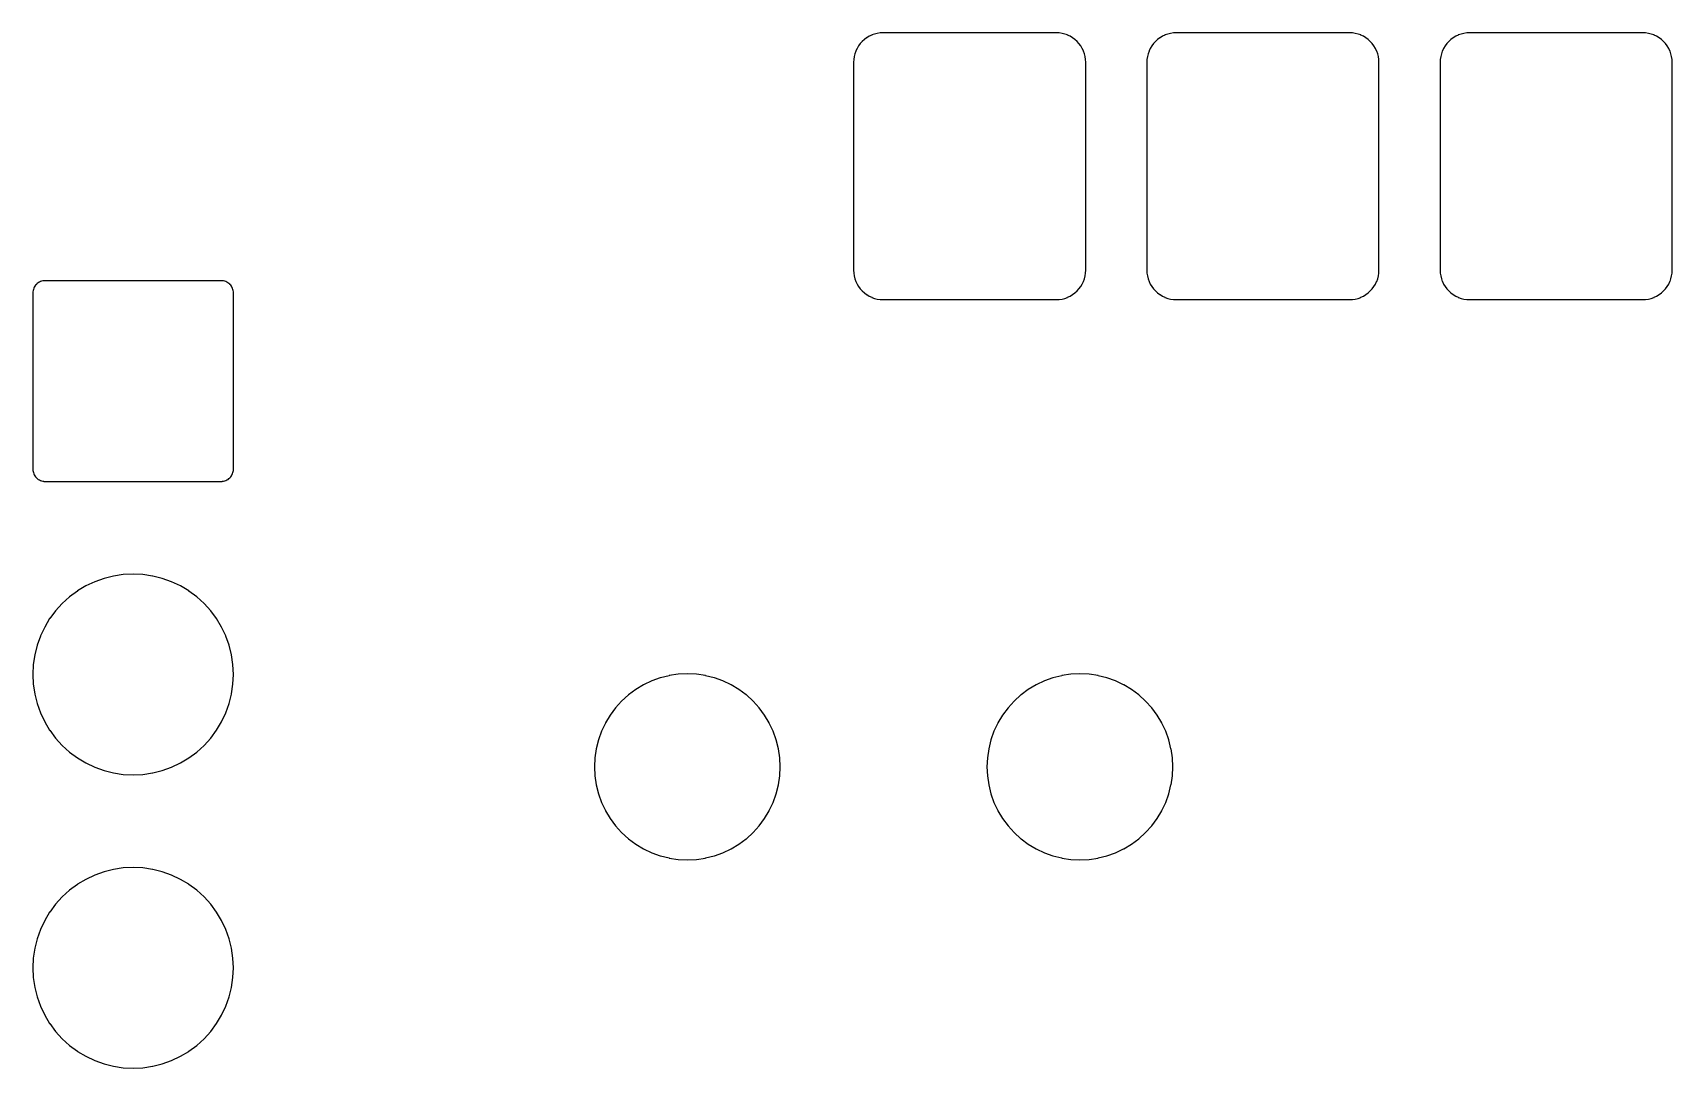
# Model space of a CAD drawing. Header units: metres. Extents: x 102.6 to 173.6, y -131.3 to -53.7.
# Drawn here: x 124.08 to 138.28, y -79.51 to -70.55 of the extents above; entities that cross this region are included whole.
import ezdxf

# ---------------------------------------------------------------- set-up
doc = ezdxf.new("R2010")
doc.units = ezdxf.units.M

msp = doc.modelspace()

# ---------------------------------------------------------------- linework, layer by layer
for points in [[(133.042, -72.836), (133.042, -72.836), (133.043, -72.836), (133.043, -72.836), (133.043, -72.835), (133.065, -72.825), (133.065, -72.825), (133.065, -72.825), (133.065, -72.825), (133.065, -72.825), (133.086, -72.812), (133.087, -72.812), (133.087, -72.812), (133.087, -72.812), (133.087, -72.812), (133.107, -72.797), (133.107, -72.797), (133.107, -72.797), (133.107, -72.797), (133.107, -72.797), (133.125, -72.78), (133.125, -72.78), (133.125, -72.78), (133.125, -72.78), (133.125, -72.78), (133.142, -72.762), (133.142, -72.762), (133.142, -72.762), (133.142, -72.762), (133.142, -72.762), (133.157, -72.742), (133.157, -72.742), (133.157, -72.742), (133.157, -72.742), (133.157, -72.741), (133.17, -72.72), (133.17, -72.72), (133.17, -72.72), (133.17, -72.72), (133.17, -72.72), (133.18, -72.698), (133.181, -72.698), (133.181, -72.698), (133.181, -72.697), (133.181, -72.697), (133.189, -72.674), (133.189, -72.674), (133.189, -72.674), (133.189, -72.674), (133.189, -72.674), (133.195, -72.65), (133.195, -72.65), (133.195, -72.65), (133.195, -72.65), (133.195, -72.65), (133.199, -72.625), (133.199, -72.625), (133.199, -72.625), (133.199, -72.625), (133.199, -72.625), (133.2, -72.6), (133.2, -72.6), (133.2, -72.6), (133.2, -70.8), (133.2, -70.8), (133.2, -70.8), (133.199, -70.775), (133.199, -70.775), (133.199, -70.775), (133.199, -70.775), (133.199, -70.775), (133.195, -70.75), (133.195, -70.75), (133.195, -70.75), (133.195, -70.75), (133.195, -70.75), (133.189, -70.726), (133.189, -70.726), (133.189, -70.726), (133.189, -70.726), (133.189, -70.726), (133.181, -70.703), (133.181, -70.703), (133.181, -70.702), (133.181, -70.702), (133.18, -70.702), (133.17, -70.68), (133.17, -70.68), (133.17, -70.68), (133.17, -70.68), (133.17, -70.68), (133.157, -70.659), (133.157, -70.658), (133.157, -70.658), (133.157, -70.658), (133.157, -70.658), (133.142, -70.638), (133.142, -70.638), (133.142, -70.638), (133.142, -70.638), (133.142, -70.638), (133.125, -70.62), (133.125, -70.62), (133.125, -70.62), (133.125, -70.62), (133.125, -70.62), (133.107, -70.603), (133.107, -70.603), (133.107, -70.603), (133.107, -70.603), (133.107, -70.603), (133.087, -70.588), (133.087, -70.588), (133.087, -70.588), (133.087, -70.588), (133.086, -70.588), (133.065, -70.575), (133.065, -70.575), (133.065, -70.575), (133.065, -70.575), (133.065, -70.575), (133.043, -70.565), (133.043, -70.564), (133.043, -70.564), (133.042, -70.564), (133.042, -70.564), (133.019, -70.556), (133.019, -70.556), (133.019, -70.556), (133.019, -70.556), (133.019, -70.556), (132.995, -70.55), (132.995, -70.55), (132.995, -70.55), (132.995, -70.55), (132.995, -70.55), (132.97, -70.546), (132.97, -70.546), (132.97, -70.546), (132.97, -70.546), (132.97, -70.546), (132.945, -70.545), (132.945, -70.545), (132.945, -70.545), (131.445, -70.545), (131.445, -70.545), (131.445, -70.545), (131.42, -70.546), (131.42, -70.546), (131.42, -70.546), (131.42, -70.546), (131.42, -70.546), (131.395, -70.55), (131.395, -70.55), (131.395, -70.55), (131.395, -70.55), (131.395, -70.55), (131.371, -70.556), (131.371, -70.556), (131.371, -70.556), (131.371, -70.556), (131.371, -70.556), (131.348, -70.564), (131.348, -70.564), (131.347, -70.564), (131.347, -70.564), (131.347, -70.565), (131.325, -70.575), (131.325, -70.575), (131.325, -70.575), (131.325, -70.575), (131.325, -70.575), (131.304, -70.588), (131.303, -70.588), (131.303, -70.588), (131.303, -70.588), (131.303, -70.588), (131.283, -70.603), (131.283, -70.603), (131.283, -70.603), (131.283, -70.603), (131.283, -70.603), (131.265, -70.62), (131.265, -70.62), (131.265, -70.62), (131.265, -70.62), (131.265, -70.62), (131.248, -70.638), (131.248, -70.638), (131.248, -70.638), (131.248, -70.638), (131.248, -70.638), (131.233, -70.658), (131.233, -70.658), (131.233, -70.658), (131.233, -70.658), (131.233, -70.659), (131.22, -70.68), (131.22, -70.68), (131.22, -70.68), (131.22, -70.68), (131.22, -70.68), (131.21, -70.702), (131.209, -70.702), (131.209, -70.702), (131.209, -70.703), (131.209, -70.703), (131.201, -70.726), (131.201, -70.726), (131.201, -70.726), (131.201, -70.726), (131.201, -70.726), (131.195, -70.75), (131.195, -70.75), (131.195, -70.75), (131.195, -70.75), (131.195, -70.75), (131.191, -70.775), (131.191, -70.775), (131.191, -70.775), (131.191, -70.775), (131.191, -70.775), (131.19, -70.8), (131.19, -70.8), (131.19, -70.8), (131.19, -72.6), (131.19, -72.6), (131.19, -72.6), (131.191, -72.625), (131.191, -72.625), (131.191, -72.625), (131.191, -72.625), (131.191, -72.625), (131.195, -72.65), (131.195, -72.65), (131.195, -72.65), (131.195, -72.65), (131.195, -72.65), (131.201, -72.674), (131.201, -72.674), (131.201, -72.674), (131.201, -72.674), (131.201, -72.674), (131.209, -72.697), (131.209, -72.697), (131.209, -72.698), (131.209, -72.698), (131.21, -72.698), (131.22, -72.72), (131.22, -72.72), (131.22, -72.72), (131.22, -72.72), (131.22, -72.72), (131.233, -72.741), (131.233, -72.742), (131.233, -72.742), (131.233, -72.742), (131.233, -72.742), (131.248, -72.762), (131.248, -72.762), (131.248, -72.762), (131.248, -72.762), (131.248, -72.762), (131.265, -72.78), (131.265, -72.78), (131.265, -72.78), (131.265, -72.78), (131.265, -72.78), (131.283, -72.797), (131.283, -72.797), (131.283, -72.797), (131.283, -72.797), (131.283, -72.797), (131.303, -72.812), (131.303, -72.812), (131.303, -72.812), (131.303, -72.812), (131.304, -72.812), (131.325, -72.825), (131.325, -72.825), (131.325, -72.825), (131.325, -72.825), (131.325, -72.825), (131.347, -72.835), (131.347, -72.836), (131.347, -72.836), (131.348, -72.836), (131.348, -72.836), (131.371, -72.844), (131.371, -72.844), (131.371, -72.844), (131.371, -72.844), (131.371, -72.844), (131.395, -72.85), (131.395, -72.85), (131.395, -72.85), (131.395, -72.85), (131.395, -72.85), (131.42, -72.854), (131.42, -72.854), (131.42, -72.854), (131.42, -72.854), (131.42, -72.854), (131.445, -72.855), (131.445, -72.855), (131.445, -72.855), (132.945, -72.855), (132.945, -72.855), (132.945, -72.855), (132.97, -72.854), (132.97, -72.854), (132.97, -72.854), (132.97, -72.854), (132.97, -72.854), (132.995, -72.85), (132.995, -72.85), (132.995, -72.85), (132.995, -72.85), (132.995, -72.85), (133.019, -72.844), (133.019, -72.844), (133.019, -72.844), (133.019, -72.844), (133.019, -72.844), (133.042, -72.836)], [(135.582, -72.836), (135.582, -72.836), (135.583, -72.836), (135.583, -72.836), (135.583, -72.835), (135.605, -72.825), (135.605, -72.825), (135.605, -72.825), (135.605, -72.825), (135.605, -72.825), (135.626, -72.812), (135.627, -72.812), (135.627, -72.812), (135.627, -72.812), (135.627, -72.812), (135.647, -72.797), (135.647, -72.797), (135.647, -72.797), (135.647, -72.797), (135.647, -72.797), (135.665, -72.78), (135.665, -72.78), (135.665, -72.78), (135.665, -72.78), (135.665, -72.78), (135.682, -72.762), (135.682, -72.762), (135.682, -72.762), (135.682, -72.762), (135.682, -72.762), (135.697, -72.742), (135.697, -72.742), (135.697, -72.742), (135.697, -72.742), (135.697, -72.741), (135.71, -72.72), (135.71, -72.72), (135.71, -72.72), (135.71, -72.72), (135.71, -72.72), (135.72, -72.698), (135.721, -72.698), (135.721, -72.698), (135.721, -72.697), (135.721, -72.697), (135.729, -72.674), (135.729, -72.674), (135.729, -72.674), (135.729, -72.674), (135.729, -72.674), (135.735, -72.65), (135.735, -72.65), (135.735, -72.65), (135.735, -72.65), (135.735, -72.65), (135.739, -72.625), (135.739, -72.625), (135.739, -72.625), (135.739, -72.625), (135.739, -72.625), (135.74, -72.6), (135.74, -72.6), (135.74, -72.6), (135.74, -70.8), (135.74, -70.8), (135.74, -70.8), (135.739, -70.775), (135.739, -70.775), (135.739, -70.775), (135.739, -70.775), (135.739, -70.775), (135.735, -70.75), (135.735, -70.75), (135.735, -70.75), (135.735, -70.75), (135.735, -70.75), (135.729, -70.726), (135.729, -70.726), (135.729, -70.726), (135.729, -70.726), (135.729, -70.726), (135.721, -70.703), (135.721, -70.703), (135.721, -70.702), (135.721, -70.702), (135.72, -70.702), (135.71, -70.68), (135.71, -70.68), (135.71, -70.68), (135.71, -70.68), (135.71, -70.68), (135.697, -70.659), (135.697, -70.658), (135.697, -70.658), (135.697, -70.658), (135.697, -70.658), (135.682, -70.638), (135.682, -70.638), (135.682, -70.638), (135.682, -70.638), (135.682, -70.638), (135.665, -70.62), (135.665, -70.62), (135.665, -70.62), (135.665, -70.62), (135.665, -70.62), (135.647, -70.603), (135.647, -70.603), (135.647, -70.603), (135.647, -70.603), (135.647, -70.603), (135.627, -70.588), (135.627, -70.588), (135.627, -70.588), (135.627, -70.588), (135.626, -70.588), (135.605, -70.575), (135.605, -70.575), (135.605, -70.575), (135.605, -70.575), (135.605, -70.575), (135.583, -70.565), (135.583, -70.564), (135.583, -70.564), (135.582, -70.564), (135.582, -70.564), (135.559, -70.556), (135.559, -70.556), (135.559, -70.556), (135.559, -70.556), (135.559, -70.556), (135.535, -70.55), (135.535, -70.55), (135.535, -70.55), (135.535, -70.55), (135.535, -70.55), (135.51, -70.546), (135.51, -70.546), (135.51, -70.546), (135.51, -70.546), (135.51, -70.546), (135.485, -70.545), (135.485, -70.545), (135.485, -70.545), (133.985, -70.545), (133.985, -70.545), (133.985, -70.545), (133.96, -70.546), (133.96, -70.546), (133.96, -70.546), (133.96, -70.546), (133.96, -70.546), (133.935, -70.55), (133.935, -70.55), (133.935, -70.55), (133.935, -70.55), (133.935, -70.55), (133.911, -70.556), (133.911, -70.556), (133.911, -70.556), (133.911, -70.556), (133.911, -70.556), (133.888, -70.564), (133.888, -70.564), (133.887, -70.564), (133.887, -70.564), (133.887, -70.565), (133.865, -70.575), (133.865, -70.575), (133.865, -70.575), (133.865, -70.575), (133.865, -70.575), (133.844, -70.588), (133.843, -70.588), (133.843, -70.588), (133.843, -70.588), (133.843, -70.588), (133.823, -70.603), (133.823, -70.603), (133.823, -70.603), (133.823, -70.603), (133.823, -70.603), (133.805, -70.62), (133.805, -70.62), (133.805, -70.62), (133.805, -70.62), (133.805, -70.62), (133.788, -70.638), (133.788, -70.638), (133.788, -70.638), (133.788, -70.638), (133.788, -70.638), (133.773, -70.658), (133.773, -70.658), (133.773, -70.658), (133.773, -70.658), (133.773, -70.659), (133.76, -70.68), (133.76, -70.68), (133.76, -70.68), (133.76, -70.68), (133.76, -70.68), (133.75, -70.702), (133.749, -70.702), (133.749, -70.702), (133.749, -70.703), (133.749, -70.703), (133.741, -70.726), (133.741, -70.726), (133.741, -70.726), (133.741, -70.726), (133.741, -70.726), (133.735, -70.75), (133.735, -70.75), (133.735, -70.75), (133.735, -70.75), (133.735, -70.75), (133.731, -70.775), (133.731, -70.775), (133.731, -70.775), (133.731, -70.775), (133.731, -70.775), (133.73, -70.8), (133.73, -70.8), (133.73, -70.8), (133.73, -72.6), (133.73, -72.6), (133.73, -72.6), (133.731, -72.625), (133.731, -72.625), (133.731, -72.625), (133.731, -72.625), (133.731, -72.625), (133.735, -72.65), (133.735, -72.65), (133.735, -72.65), (133.735, -72.65), (133.735, -72.65), (133.741, -72.674), (133.741, -72.674), (133.741, -72.674), (133.741, -72.674), (133.741, -72.674), (133.749, -72.697), (133.749, -72.697), (133.749, -72.698), (133.749, -72.698), (133.75, -72.698), (133.76, -72.72), (133.76, -72.72), (133.76, -72.72), (133.76, -72.72), (133.76, -72.72), (133.773, -72.741), (133.773, -72.742), (133.773, -72.742), (133.773, -72.742), (133.773, -72.742), (133.788, -72.762), (133.788, -72.762), (133.788, -72.762), (133.788, -72.762), (133.788, -72.762), (133.805, -72.78), (133.805, -72.78), (133.805, -72.78), (133.805, -72.78), (133.805, -72.78), (133.823, -72.797), (133.823, -72.797), (133.823, -72.797), (133.823, -72.797), (133.823, -72.797), (133.843, -72.812), (133.843, -72.812), (133.843, -72.812), (133.843, -72.812), (133.844, -72.812), (133.865, -72.825), (133.865, -72.825), (133.865, -72.825), (133.865, -72.825), (133.865, -72.825), (133.887, -72.835), (133.887, -72.836), (133.887, -72.836), (133.888, -72.836), (133.888, -72.836), (133.911, -72.844), (133.911, -72.844), (133.911, -72.844), (133.911, -72.844), (133.911, -72.844), (133.935, -72.85), (133.935, -72.85), (133.935, -72.85), (133.935, -72.85), (133.935, -72.85), (133.96, -72.854), (133.96, -72.854), (133.96, -72.854), (133.96, -72.854), (133.96, -72.854), (133.985, -72.855), (133.985, -72.855), (133.985, -72.855), (135.485, -72.855), (135.485, -72.855), (135.485, -72.855), (135.51, -72.854), (135.51, -72.854), (135.51, -72.854), (135.51, -72.854), (135.51, -72.854), (135.535, -72.85), (135.535, -72.85), (135.535, -72.85), (135.535, -72.85), (135.535, -72.85), (135.559, -72.844), (135.559, -72.844), (135.559, -72.844), (135.559, -72.844), (135.559, -72.844), (135.582, -72.836)], [(138.122, -72.836), (138.122, -72.836), (138.123, -72.836), (138.123, -72.836), (138.123, -72.835), (138.145, -72.825), (138.145, -72.825), (138.145, -72.825), (138.145, -72.825), (138.145, -72.825), (138.166, -72.812), (138.167, -72.812), (138.167, -72.812), (138.167, -72.812), (138.167, -72.812), (138.187, -72.797), (138.187, -72.797), (138.187, -72.797), (138.187, -72.797), (138.187, -72.797), (138.205, -72.78), (138.205, -72.78), (138.205, -72.78), (138.205, -72.78), (138.205, -72.78), (138.222, -72.762), (138.222, -72.762), (138.222, -72.762), (138.222, -72.762), (138.222, -72.762), (138.237, -72.742), (138.237, -72.742), (138.237, -72.742), (138.237, -72.742), (138.237, -72.741), (138.25, -72.72), (138.25, -72.72), (138.25, -72.72), (138.25, -72.72), (138.25, -72.72), (138.26, -72.698), (138.261, -72.698), (138.261, -72.698), (138.261, -72.697), (138.261, -72.697), (138.269, -72.674), (138.269, -72.674), (138.269, -72.674), (138.269, -72.674), (138.269, -72.674), (138.275, -72.65), (138.275, -72.65), (138.275, -72.65), (138.275, -72.65), (138.275, -72.65), (138.279, -72.625), (138.279, -72.625), (138.279, -72.625), (138.279, -72.625), (138.279, -72.625), (138.28, -72.6), (138.28, -72.6), (138.28, -72.6), (138.28, -70.8), (138.28, -70.8), (138.28, -70.8), (138.279, -70.775), (138.279, -70.775), (138.279, -70.775), (138.279, -70.775), (138.279, -70.775), (138.275, -70.75), (138.275, -70.75), (138.275, -70.75), (138.275, -70.75), (138.275, -70.75), (138.269, -70.726), (138.269, -70.726), (138.269, -70.726), (138.269, -70.726), (138.269, -70.726), (138.261, -70.703), (138.261, -70.703), (138.261, -70.702), (138.261, -70.702), (138.26, -70.702), (138.25, -70.68), (138.25, -70.68), (138.25, -70.68), (138.25, -70.68), (138.25, -70.68), (138.237, -70.659), (138.237, -70.658), (138.237, -70.658), (138.237, -70.658), (138.237, -70.658), (138.222, -70.638), (138.222, -70.638), (138.222, -70.638), (138.222, -70.638), (138.222, -70.638), (138.205, -70.62), (138.205, -70.62), (138.205, -70.62), (138.205, -70.62), (138.205, -70.62), (138.187, -70.603), (138.187, -70.603), (138.187, -70.603), (138.187, -70.603), (138.187, -70.603), (138.167, -70.588), (138.167, -70.588), (138.167, -70.588), (138.167, -70.588), (138.166, -70.588), (138.145, -70.575), (138.145, -70.575), (138.145, -70.575), (138.145, -70.575), (138.145, -70.575), (138.123, -70.565), (138.123, -70.564), (138.123, -70.564), (138.122, -70.564), (138.122, -70.564), (138.099, -70.556), (138.099, -70.556), (138.099, -70.556), (138.099, -70.556), (138.099, -70.556), (138.075, -70.55), (138.075, -70.55), (138.075, -70.55), (138.075, -70.55), (138.075, -70.55), (138.05, -70.546), (138.05, -70.546), (138.05, -70.546), (138.05, -70.546), (138.05, -70.546), (138.025, -70.545), (138.025, -70.545), (138.025, -70.545), (136.525, -70.545), (136.525, -70.545), (136.525, -70.545), (136.5, -70.546), (136.5, -70.546), (136.5, -70.546), (136.5, -70.546), (136.5, -70.546), (136.475, -70.55), (136.475, -70.55), (136.475, -70.55), (136.475, -70.55), (136.475, -70.55), (136.451, -70.556), (136.451, -70.556), (136.451, -70.556), (136.451, -70.556), (136.451, -70.556), (136.428, -70.564), (136.428, -70.564), (136.427, -70.564), (136.427, -70.564), (136.427, -70.565), (136.405, -70.575), (136.405, -70.575), (136.405, -70.575), (136.405, -70.575), (136.405, -70.575), (136.384, -70.588), (136.383, -70.588), (136.383, -70.588), (136.383, -70.588), (136.383, -70.588), (136.363, -70.603), (136.363, -70.603), (136.363, -70.603), (136.363, -70.603), (136.363, -70.603), (136.345, -70.62), (136.345, -70.62), (136.345, -70.62), (136.345, -70.62), (136.345, -70.62), (136.328, -70.638), (136.328, -70.638), (136.328, -70.638), (136.328, -70.638), (136.328, -70.638), (136.313, -70.658), (136.313, -70.658), (136.313, -70.658), (136.313, -70.658), (136.313, -70.659), (136.3, -70.68), (136.3, -70.68), (136.3, -70.68), (136.3, -70.68), (136.3, -70.68), (136.29, -70.702), (136.289, -70.702), (136.289, -70.702), (136.289, -70.703), (136.289, -70.703), (136.281, -70.726), (136.281, -70.726), (136.281, -70.726), (136.281, -70.726), (136.281, -70.726), (136.275, -70.75), (136.275, -70.75), (136.275, -70.75), (136.275, -70.75), (136.275, -70.75), (136.271, -70.775), (136.271, -70.775), (136.271, -70.775), (136.271, -70.775), (136.271, -70.775), (136.27, -70.8), (136.27, -70.8), (136.27, -70.8), (136.27, -72.6), (136.27, -72.6), (136.27, -72.6), (136.271, -72.625), (136.271, -72.625), (136.271, -72.625), (136.271, -72.625), (136.271, -72.625), (136.275, -72.65), (136.275, -72.65), (136.275, -72.65), (136.275, -72.65), (136.275, -72.65), (136.281, -72.674), (136.281, -72.674), (136.281, -72.674), (136.281, -72.674), (136.281, -72.674), (136.289, -72.697), (136.289, -72.697), (136.289, -72.698), (136.289, -72.698), (136.29, -72.698), (136.3, -72.72), (136.3, -72.72), (136.3, -72.72), (136.3, -72.72), (136.3, -72.72), (136.313, -72.741), (136.313, -72.742), (136.313, -72.742), (136.313, -72.742), (136.313, -72.742), (136.328, -72.762), (136.328, -72.762), (136.328, -72.762), (136.328, -72.762), (136.328, -72.762), (136.345, -72.78), (136.345, -72.78), (136.345, -72.78), (136.345, -72.78), (136.345, -72.78), (136.363, -72.797), (136.363, -72.797), (136.363, -72.797), (136.363, -72.797), (136.363, -72.797), (136.383, -72.812), (136.383, -72.812), (136.383, -72.812), (136.383, -72.812), (136.384, -72.812), (136.405, -72.825), (136.405, -72.825), (136.405, -72.825), (136.405, -72.825), (136.405, -72.825), (136.427, -72.835), (136.427, -72.836), (136.427, -72.836), (136.428, -72.836), (136.428, -72.836), (136.451, -72.844), (136.451, -72.844), (136.451, -72.844), (136.451, -72.844), (136.451, -72.844), (136.475, -72.85), (136.475, -72.85), (136.475, -72.85), (136.475, -72.85), (136.475, -72.85), (136.5, -72.854), (136.5, -72.854), (136.5, -72.854), (136.5, -72.854), (136.5, -72.854), (136.525, -72.855), (136.525, -72.855), (136.525, -72.855), (138.025, -72.855), (138.025, -72.855), (138.025, -72.855), (138.05, -72.854), (138.05, -72.854), (138.05, -72.854), (138.05, -72.854), (138.05, -72.854), (138.075, -72.85), (138.075, -72.85), (138.075, -72.85), (138.075, -72.85), (138.075, -72.85), (138.099, -72.844), (138.099, -72.844), (138.099, -72.844), (138.099, -72.844), (138.099, -72.844), (138.122, -72.836)], [(125.819, -72.798), (125.819, -72.798), (125.819, -72.798), (125.818, -72.788), (125.818, -72.788), (125.818, -72.788), (125.818, -72.787), (125.818, -72.787), (125.817, -72.777), (125.817, -72.777), (125.817, -72.777), (125.817, -72.777), (125.817, -72.777), (125.814, -72.767), (125.814, -72.767), (125.814, -72.767), (125.814, -72.767), (125.814, -72.767), (125.811, -72.757), (125.811, -72.757), (125.811, -72.757), (125.811, -72.757), (125.811, -72.757), (125.806, -72.748), (125.806, -72.748), (125.806, -72.748), (125.806, -72.747), (125.806, -72.747), (125.801, -72.739), (125.801, -72.739), (125.801, -72.739), (125.801, -72.738), (125.801, -72.738), (125.795, -72.73), (125.795, -72.73), (125.795, -72.73), (125.795, -72.73), (125.795, -72.73), (125.788, -72.723), (125.788, -72.722), (125.788, -72.722), (125.788, -72.722), (125.787, -72.722), (125.78, -72.715), (125.78, -72.715), (125.78, -72.715), (125.78, -72.715), (125.78, -72.715), (125.772, -72.709), (125.772, -72.709), (125.771, -72.709), (125.771, -72.709), (125.771, -72.709), (125.763, -72.704), (125.763, -72.704), (125.762, -72.704), (125.762, -72.704), (125.762, -72.704), (125.753, -72.699), (125.753, -72.699), (125.753, -72.699), (125.753, -72.699), (125.753, -72.699), (125.743, -72.696), (125.743, -72.696), (125.743, -72.696), (125.743, -72.696), (125.743, -72.696), (125.733, -72.693), (125.733, -72.693), (125.733, -72.693), (125.733, -72.693), (125.733, -72.693), (125.723, -72.692), (125.723, -72.692), (125.722, -72.692), (125.722, -72.692), (125.722, -72.692), (125.712, -72.691), (125.712, -72.691), (125.712, -72.691), (124.188, -72.691), (124.188, -72.691), (124.188, -72.691), (124.178, -72.692), (124.178, -72.692), (124.178, -72.692), (124.177, -72.692), (124.177, -72.692), (124.167, -72.693), (124.167, -72.693), (124.167, -72.693), (124.167, -72.693), (124.167, -72.693), (124.157, -72.696), (124.157, -72.696), (124.157, -72.696), (124.157, -72.696), (124.157, -72.696), (124.147, -72.699), (124.147, -72.699), (124.147, -72.699), (124.147, -72.699), (124.147, -72.699), (124.138, -72.704), (124.138, -72.704), (124.138, -72.704), (124.137, -72.704), (124.137, -72.704), (124.129, -72.709), (124.129, -72.709), (124.129, -72.709), (124.128, -72.709), (124.128, -72.709), (124.12, -72.715), (124.12, -72.715), (124.12, -72.715), (124.12, -72.715), (124.12, -72.715), (124.113, -72.722), (124.112, -72.722), (124.112, -72.722), (124.112, -72.722), (124.112, -72.723), (124.105, -72.73), (124.105, -72.73), (124.105, -72.73), (124.105, -72.73), (124.105, -72.73), (124.099, -72.738), (124.099, -72.738), (124.099, -72.739), (124.099, -72.739), (124.099, -72.739), (124.094, -72.747), (124.094, -72.747), (124.094, -72.748), (124.094, -72.748), (124.094, -72.748), (124.089, -72.757), (124.089, -72.757), (124.089, -72.757), (124.089, -72.757), (124.089, -72.757), (124.086, -72.767), (124.086, -72.767), (124.086, -72.767), (124.086, -72.767), (124.086, -72.767), (124.083, -72.777), (124.083, -72.777), (124.083, -72.777), (124.083, -72.777), (124.083, -72.777), (124.082, -72.787), (124.082, -72.787), (124.082, -72.788), (124.081, -72.788), (124.081, -72.788), (124.081, -72.798), (124.081, -72.798), (124.081, -72.798), (124.081, -74.322), (124.081, -74.322), (124.081, -74.322), (124.081, -74.332), (124.081, -74.332), (124.082, -74.332), (124.082, -74.333), (124.082, -74.333), (124.083, -74.343), (124.083, -74.343), (124.083, -74.343), (124.083, -74.343), (124.083, -74.343), (124.086, -74.353), (124.086, -74.353), (124.086, -74.353), (124.086, -74.353), (124.086, -74.353), (124.089, -74.363), (124.089, -74.363), (124.089, -74.363), (124.089, -74.363), (124.089, -74.363), (124.094, -74.372), (124.094, -74.372), (124.094, -74.372), (124.094, -74.373), (124.094, -74.373), (124.099, -74.381), (124.099, -74.381), (124.099, -74.381), (124.099, -74.382), (124.099, -74.382), (124.105, -74.39), (124.105, -74.39), (124.105, -74.39), (124.105, -74.39), (124.105, -74.39), (124.112, -74.397), (124.112, -74.398), (124.112, -74.398), (124.112, -74.398), (124.113, -74.398), (124.12, -74.405), (124.12, -74.405), (124.12, -74.405), (124.12, -74.405), (124.12, -74.405), (124.128, -74.411), (124.128, -74.411), (124.129, -74.411), (124.129, -74.411), (124.129, -74.411), (124.137, -74.416), (124.137, -74.416), (124.138, -74.416), (124.138, -74.416), (124.138, -74.416), (124.147, -74.421), (124.147, -74.421), (124.147, -74.421), (124.147, -74.421), (124.147, -74.421), (124.157, -74.424), (124.157, -74.424), (124.157, -74.424), (124.157, -74.424), (124.157, -74.424), (124.167, -74.427), (124.167, -74.427), (124.167, -74.427), (124.167, -74.427), (124.167, -74.427), (124.177, -74.428), (124.177, -74.428), (124.178, -74.428), (124.178, -74.429), (124.178, -74.429), (124.188, -74.429), (124.188, -74.429), (124.188, -74.429), (125.712, -74.429), (125.712, -74.429), (125.712, -74.429), (125.722, -74.429), (125.722, -74.429), (125.722, -74.428), (125.723, -74.428), (125.723, -74.428), (125.733, -74.427), (125.733, -74.427), (125.733, -74.427), (125.733, -74.427), (125.733, -74.427), (125.743, -74.424), (125.743, -74.424), (125.743, -74.424), (125.743, -74.424), (125.743, -74.424), (125.753, -74.421), (125.753, -74.421), (125.753, -74.421), (125.753, -74.421), (125.753, -74.421), (125.762, -74.416), (125.762, -74.416), (125.762, -74.416), (125.763, -74.416), (125.763, -74.416), (125.771, -74.411), (125.771, -74.411), (125.771, -74.411), (125.772, -74.411), (125.772, -74.411), (125.78, -74.405), (125.78, -74.405), (125.78, -74.405), (125.78, -74.405), (125.78, -74.405), (125.787, -74.398), (125.788, -74.398), (125.788, -74.398), (125.788, -74.398), (125.788, -74.397), (125.795, -74.39), (125.795, -74.39), (125.795, -74.39), (125.795, -74.39), (125.795, -74.39), (125.801, -74.382), (125.801, -74.382), (125.801, -74.381), (125.801, -74.381), (125.801, -74.381), (125.806, -74.373), (125.806, -74.373), (125.806, -74.372), (125.806, -74.372), (125.806, -74.372), (125.811, -74.363), (125.811, -74.363), (125.811, -74.363), (125.811, -74.363), (125.811, -74.363), (125.814, -74.353), (125.814, -74.353), (125.814, -74.353), (125.814, -74.353), (125.814, -74.353), (125.817, -74.343), (125.817, -74.343), (125.817, -74.343), (125.817, -74.343), (125.817, -74.343), (125.818, -74.333), (125.818, -74.333), (125.818, -74.332), (125.818, -74.332), (125.818, -74.332), (125.819, -74.322), (125.819, -74.322), (125.819, -74.322), (125.819, -72.798)], [(125.282, -76.903), (125.282, -76.903), (125.283, -76.903), (125.283, -76.903), (125.283, -76.903), (125.359, -76.866), (125.36, -76.866), (125.36, -76.866), (125.36, -76.866), (125.36, -76.866), (125.433, -76.823), (125.433, -76.823), (125.433, -76.823), (125.433, -76.822), (125.433, -76.822), (125.501, -76.772), (125.501, -76.772), (125.501, -76.772), (125.501, -76.772), (125.501, -76.772), (125.564, -76.715), (125.564, -76.715), (125.564, -76.714), (125.565, -76.714), (125.565, -76.714), (125.622, -76.651), (125.622, -76.651), (125.622, -76.651), (125.622, -76.651), (125.622, -76.651), (125.672, -76.583), (125.672, -76.583), (125.673, -76.583), (125.673, -76.583), (125.673, -76.583), (125.716, -76.51), (125.716, -76.51), (125.716, -76.51), (125.716, -76.51), (125.716, -76.509), (125.753, -76.433), (125.753, -76.433), (125.753, -76.433), (125.753, -76.432), (125.753, -76.432), (125.782, -76.352), (125.782, -76.352), (125.782, -76.352), (125.782, -76.352), (125.782, -76.352), (125.802, -76.27), (125.802, -76.27), (125.802, -76.27), (125.802, -76.269), (125.802, -76.269), (125.815, -76.185), (125.815, -76.185), (125.815, -76.185), (125.815, -76.185), (125.815, -76.185), (125.819, -76.1), (125.819, -76.1), (125.819, -76.1), (125.819, -76.1), (125.819, -76.1), (125.815, -76.015), (125.815, -76.015), (125.815, -76.015), (125.815, -76.015), (125.815, -76.015), (125.802, -75.931), (125.802, -75.931), (125.802, -75.93), (125.802, -75.93), (125.802, -75.93), (125.782, -75.848), (125.782, -75.848), (125.782, -75.848), (125.782, -75.848), (125.782, -75.848), (125.753, -75.768), (125.753, -75.768), (125.753, -75.767), (125.753, -75.767), (125.753, -75.767), (125.716, -75.691), (125.716, -75.69), (125.716, -75.69), (125.716, -75.69), (125.716, -75.69), (125.673, -75.617), (125.673, -75.617), (125.673, -75.617), (125.672, -75.617), (125.672, -75.617), (125.622, -75.549), (125.622, -75.549), (125.622, -75.549), (125.622, -75.549), (125.622, -75.549), (125.565, -75.486), (125.565, -75.486), (125.564, -75.486), (125.564, -75.485), (125.564, -75.485), (125.501, -75.428), (125.501, -75.428), (125.501, -75.428), (125.501, -75.428), (125.501, -75.428), (125.433, -75.378), (125.433, -75.378), (125.433, -75.377), (125.433, -75.377), (125.433, -75.377), (125.36, -75.334), (125.36, -75.334), (125.36, -75.334), (125.36, -75.334), (125.359, -75.334), (125.283, -75.297), (125.283, -75.297), (125.283, -75.297), (125.282, -75.297), (125.282, -75.297), (125.202, -75.268), (125.202, -75.268), (125.202, -75.268), (125.202, -75.268), (125.202, -75.268), (125.12, -75.248), (125.12, -75.248), (125.12, -75.248), (125.119, -75.248), (125.119, -75.248), (125.035, -75.235), (125.035, -75.235), (125.035, -75.235), (125.035, -75.235), (125.035, -75.235), (124.95, -75.231), (124.95, -75.231), (124.95, -75.231), (124.95, -75.231), (124.95, -75.231), (124.865, -75.235), (124.865, -75.235), (124.865, -75.235), (124.865, -75.235), (124.865, -75.235), (124.781, -75.248), (124.781, -75.248), (124.78, -75.248), (124.78, -75.248), (124.78, -75.248), (124.698, -75.268), (124.698, -75.268), (124.698, -75.268), (124.698, -75.268), (124.698, -75.268), (124.618, -75.297), (124.618, -75.297), (124.617, -75.297), (124.617, -75.297), (124.617, -75.297), (124.541, -75.334), (124.54, -75.334), (124.54, -75.334), (124.54, -75.334), (124.54, -75.334), (124.467, -75.377), (124.467, -75.377), (124.467, -75.377), (124.467, -75.378), (124.467, -75.378), (124.399, -75.428), (124.399, -75.428), (124.399, -75.428), (124.399, -75.428), (124.399, -75.428), (124.336, -75.485), (124.336, -75.485), (124.336, -75.486), (124.335, -75.486), (124.335, -75.486), (124.278, -75.549), (124.278, -75.549), (124.278, -75.549), (124.278, -75.549), (124.278, -75.549), (124.228, -75.617), (124.228, -75.617), (124.227, -75.617), (124.227, -75.617), (124.227, -75.617), (124.184, -75.69), (124.184, -75.69), (124.184, -75.69), (124.184, -75.69), (124.184, -75.691), (124.147, -75.767), (124.147, -75.767), (124.147, -75.767), (124.147, -75.768), (124.147, -75.768), (124.118, -75.848), (124.118, -75.848), (124.118, -75.848), (124.118, -75.848), (124.118, -75.848), (124.098, -75.93), (124.098, -75.93), (124.098, -75.93), (124.098, -75.931), (124.098, -75.931), (124.085, -76.015), (124.085, -76.015), (124.085, -76.015), (124.085, -76.015), (124.085, -76.015), (124.081, -76.1), (124.081, -76.1), (124.081, -76.1), (124.081, -76.1), (124.081, -76.1), (124.085, -76.185), (124.085, -76.185), (124.085, -76.185), (124.085, -76.185), (124.085, -76.185), (124.098, -76.269), (124.098, -76.269), (124.098, -76.27), (124.098, -76.27), (124.098, -76.27), (124.118, -76.352), (124.118, -76.352), (124.118, -76.352), (124.118, -76.352), (124.118, -76.352), (124.147, -76.432), (124.147, -76.432), (124.147, -76.433), (124.147, -76.433), (124.147, -76.433), (124.184, -76.509), (124.184, -76.51), (124.184, -76.51), (124.184, -76.51), (124.184, -76.51), (124.227, -76.583), (124.227, -76.583), (124.227, -76.583), (124.228, -76.583), (124.228, -76.583), (124.278, -76.651), (124.278, -76.651), (124.278, -76.651), (124.278, -76.651), (124.278, -76.651), (124.335, -76.714), (124.335, -76.714), (124.336, -76.714), (124.336, -76.715), (124.336, -76.715), (124.399, -76.772), (124.399, -76.772), (124.399, -76.772), (124.399, -76.772), (124.399, -76.772), (124.467, -76.822), (124.467, -76.822), (124.467, -76.823), (124.467, -76.823), (124.467, -76.823), (124.54, -76.866), (124.54, -76.866), (124.54, -76.866), (124.54, -76.866), (124.541, -76.866), (124.617, -76.903), (124.617, -76.903), (124.617, -76.903), (124.618, -76.903), (124.618, -76.903), (124.698, -76.932), (124.698, -76.932), (124.698, -76.932), (124.698, -76.932), (124.698, -76.932), (124.78, -76.952), (124.78, -76.952), (124.78, -76.952), (124.781, -76.952), (124.781, -76.952), (124.865, -76.965), (124.865, -76.965), (124.865, -76.965), (124.865, -76.965), (124.865, -76.965), (124.95, -76.969), (124.95, -76.969), (124.95, -76.969), (124.95, -76.969), (124.95, -76.969), (125.035, -76.965), (125.035, -76.965), (125.035, -76.965), (125.035, -76.965), (125.035, -76.965), (125.119, -76.952), (125.119, -76.952), (125.12, -76.952), (125.12, -76.952), (125.12, -76.952), (125.202, -76.932), (125.202, -76.932), (125.202, -76.932), (125.202, -76.932), (125.202, -76.932), (125.282, -76.903)], [(130.058, -77.644), (130.058, -77.644), (130.058, -77.644), (130.058, -77.644), (130.058, -77.644), (130.129, -77.61), (130.129, -77.61), (130.129, -77.61), (130.13, -77.61), (130.13, -77.61), (130.197, -77.569), (130.197, -77.569), (130.197, -77.569), (130.197, -77.569), (130.197, -77.569), (130.26, -77.522), (130.261, -77.522), (130.261, -77.522), (130.261, -77.522), (130.261, -77.522), (130.319, -77.469), (130.319, -77.469), (130.319, -77.469), (130.319, -77.469), (130.319, -77.469), (130.372, -77.411), (130.372, -77.411), (130.372, -77.411), (130.372, -77.411), (130.372, -77.41), (130.419, -77.347), (130.419, -77.347), (130.419, -77.347), (130.419, -77.347), (130.419, -77.347), (130.46, -77.28), (130.46, -77.28), (130.46, -77.279), (130.46, -77.279), (130.46, -77.279), (130.494, -77.208), (130.494, -77.208), (130.494, -77.208), (130.494, -77.208), (130.494, -77.208), (130.52, -77.134), (130.52, -77.134), (130.52, -77.134), (130.52, -77.134), (130.52, -77.133), (130.539, -77.057), (130.54, -77.057), (130.54, -77.057), (130.54, -77.057), (130.54, -77.057), (130.551, -76.979), (130.551, -76.979), (130.551, -76.979), (130.551, -76.979), (130.551, -76.979), (130.555, -76.9), (130.555, -76.9), (130.555, -76.9), (130.555, -76.9), (130.555, -76.9), (130.551, -76.821), (130.551, -76.821), (130.551, -76.821), (130.551, -76.821), (130.551, -76.821), (130.54, -76.743), (130.54, -76.743), (130.54, -76.743), (130.54, -76.743), (130.539, -76.743), (130.52, -76.667), (130.52, -76.666), (130.52, -76.666), (130.52, -76.666), (130.52, -76.666), (130.494, -76.592), (130.494, -76.592), (130.494, -76.592), (130.494, -76.592), (130.494, -76.592), (130.46, -76.521), (130.46, -76.521), (130.46, -76.521), (130.46, -76.52), (130.46, -76.52), (130.419, -76.453), (130.419, -76.453), (130.419, -76.453), (130.419, -76.453), (130.419, -76.453), (130.372, -76.39), (130.372, -76.389), (130.372, -76.389), (130.372, -76.389), (130.372, -76.389), (130.319, -76.331), (130.319, -76.331), (130.319, -76.331), (130.319, -76.331), (130.319, -76.331), (130.261, -76.278), (130.261, -76.278), (130.261, -76.278), (130.261, -76.278), (130.26, -76.278), (130.197, -76.231), (130.197, -76.231), (130.197, -76.231), (130.197, -76.231), (130.197, -76.231), (130.13, -76.19), (130.13, -76.19), (130.129, -76.19), (130.129, -76.19), (130.129, -76.19), (130.058, -76.156), (130.058, -76.156), (130.058, -76.156), (130.058, -76.156), (130.058, -76.156), (129.984, -76.13), (129.984, -76.13), (129.984, -76.13), (129.984, -76.13), (129.983, -76.13), (129.907, -76.111), (129.907, -76.11), (129.907, -76.11), (129.907, -76.11), (129.907, -76.11), (129.829, -76.099), (129.829, -76.099), (129.829, -76.099), (129.829, -76.099), (129.829, -76.099), (129.75, -76.095), (129.75, -76.095), (129.75, -76.095), (129.75, -76.095), (129.75, -76.095), (129.671, -76.099), (129.671, -76.099), (129.671, -76.099), (129.671, -76.099), (129.671, -76.099), (129.593, -76.11), (129.593, -76.11), (129.593, -76.11), (129.593, -76.11), (129.593, -76.111), (129.517, -76.13), (129.516, -76.13), (129.516, -76.13), (129.516, -76.13), (129.516, -76.13), (129.442, -76.156), (129.442, -76.156), (129.442, -76.156), (129.442, -76.156), (129.442, -76.156), (129.371, -76.19), (129.371, -76.19), (129.371, -76.19), (129.37, -76.19), (129.37, -76.19), (129.303, -76.231), (129.303, -76.231), (129.303, -76.231), (129.303, -76.231), (129.303, -76.231), (129.24, -76.278), (129.239, -76.278), (129.239, -76.278), (129.239, -76.278), (129.239, -76.278), (129.181, -76.331), (129.181, -76.331), (129.181, -76.331), (129.181, -76.331), (129.181, -76.331), (129.128, -76.389), (129.128, -76.389), (129.128, -76.389), (129.128, -76.389), (129.128, -76.39), (129.081, -76.453), (129.081, -76.453), (129.081, -76.453), (129.081, -76.453), (129.081, -76.453), (129.04, -76.52), (129.04, -76.52), (129.04, -76.521), (129.04, -76.521), (129.04, -76.521), (129.006, -76.592), (129.006, -76.592), (129.006, -76.592), (129.006, -76.592), (129.006, -76.592), (128.98, -76.666), (128.98, -76.666), (128.98, -76.666), (128.98, -76.666), (128.98, -76.667), (128.961, -76.743), (128.96, -76.743), (128.96, -76.743), (128.96, -76.743), (128.96, -76.743), (128.949, -76.821), (128.949, -76.821), (128.949, -76.821), (128.949, -76.821), (128.949, -76.821), (128.945, -76.9), (128.945, -76.9), (128.945, -76.9), (128.945, -76.9), (128.945, -76.9), (128.949, -76.979), (128.949, -76.979), (128.949, -76.979), (128.949, -76.979), (128.949, -76.979), (128.96, -77.057), (128.96, -77.057), (128.96, -77.057), (128.96, -77.057), (128.961, -77.057), (128.98, -77.133), (128.98, -77.134), (128.98, -77.134), (128.98, -77.134), (128.98, -77.134), (129.006, -77.208), (129.006, -77.208), (129.006, -77.208), (129.006, -77.208), (129.006, -77.208), (129.04, -77.279), (129.04, -77.279), (129.04, -77.279), (129.04, -77.28), (129.04, -77.28), (129.081, -77.347), (129.081, -77.347), (129.081, -77.347), (129.081, -77.347), (129.081, -77.347), (129.128, -77.41), (129.128, -77.411), (129.128, -77.411), (129.128, -77.411), (129.128, -77.411), (129.181, -77.469), (129.181, -77.469), (129.181, -77.469), (129.181, -77.469), (129.181, -77.469), (129.239, -77.522), (129.239, -77.522), (129.239, -77.522), (129.239, -77.522), (129.24, -77.522), (129.303, -77.569), (129.303, -77.569), (129.303, -77.569), (129.303, -77.569), (129.303, -77.569), (129.37, -77.61), (129.37, -77.61), (129.371, -77.61), (129.371, -77.61), (129.371, -77.61), (129.442, -77.644), (129.442, -77.644), (129.442, -77.644), (129.442, -77.644), (129.442, -77.644), (129.516, -77.67), (129.516, -77.67), (129.516, -77.67), (129.516, -77.67), (129.517, -77.67), (129.593, -77.689), (129.593, -77.69), (129.593, -77.69), (129.593, -77.69), (129.593, -77.69), (129.671, -77.701), (129.671, -77.701), (129.671, -77.701), (129.671, -77.701), (129.671, -77.701), (129.75, -77.705), (129.75, -77.705), (129.75, -77.705), (129.75, -77.705), (129.75, -77.705), (129.829, -77.701), (129.829, -77.701), (129.829, -77.701), (129.829, -77.701), (129.829, -77.701), (129.907, -77.69), (129.907, -77.69), (129.907, -77.69), (129.907, -77.69), (129.907, -77.689), (129.983, -77.67), (129.984, -77.67), (129.984, -77.67), (129.984, -77.67), (129.984, -77.67), (130.058, -77.644)], [(133.458, -77.644), (133.458, -77.644), (133.458, -77.644), (133.458, -77.644), (133.458, -77.644), (133.529, -77.61), (133.529, -77.61), (133.529, -77.61), (133.53, -77.61), (133.53, -77.61), (133.597, -77.569), (133.597, -77.569), (133.597, -77.569), (133.597, -77.569), (133.597, -77.569), (133.66, -77.522), (133.661, -77.522), (133.661, -77.522), (133.661, -77.522), (133.661, -77.522), (133.719, -77.469), (133.719, -77.469), (133.719, -77.469), (133.719, -77.469), (133.719, -77.469), (133.772, -77.411), (133.772, -77.411), (133.772, -77.411), (133.772, -77.411), (133.772, -77.41), (133.819, -77.347), (133.819, -77.347), (133.819, -77.347), (133.819, -77.347), (133.819, -77.347), (133.86, -77.28), (133.86, -77.28), (133.86, -77.279), (133.86, -77.279), (133.86, -77.279), (133.894, -77.208), (133.894, -77.208), (133.894, -77.208), (133.894, -77.208), (133.894, -77.208), (133.92, -77.134), (133.92, -77.134), (133.92, -77.134), (133.92, -77.134), (133.92, -77.133), (133.939, -77.057), (133.94, -77.057), (133.94, -77.057), (133.94, -77.057), (133.94, -77.057), (133.951, -76.979), (133.951, -76.979), (133.951, -76.979), (133.951, -76.979), (133.951, -76.979), (133.955, -76.9), (133.955, -76.9), (133.955, -76.9), (133.955, -76.9), (133.955, -76.9), (133.951, -76.821), (133.951, -76.821), (133.951, -76.821), (133.951, -76.821), (133.951, -76.821), (133.94, -76.743), (133.94, -76.743), (133.94, -76.743), (133.94, -76.743), (133.939, -76.743), (133.92, -76.667), (133.92, -76.666), (133.92, -76.666), (133.92, -76.666), (133.92, -76.666), (133.894, -76.592), (133.894, -76.592), (133.894, -76.592), (133.894, -76.592), (133.894, -76.592), (133.86, -76.521), (133.86, -76.521), (133.86, -76.521), (133.86, -76.52), (133.86, -76.52), (133.819, -76.453), (133.819, -76.453), (133.819, -76.453), (133.819, -76.453), (133.819, -76.453), (133.772, -76.39), (133.772, -76.389), (133.772, -76.389), (133.772, -76.389), (133.772, -76.389), (133.719, -76.331), (133.719, -76.331), (133.719, -76.331), (133.719, -76.331), (133.719, -76.331), (133.661, -76.278), (133.661, -76.278), (133.661, -76.278), (133.661, -76.278), (133.66, -76.278), (133.597, -76.231), (133.597, -76.231), (133.597, -76.231), (133.597, -76.231), (133.597, -76.231), (133.53, -76.19), (133.53, -76.19), (133.529, -76.19), (133.529, -76.19), (133.529, -76.19), (133.458, -76.156), (133.458, -76.156), (133.458, -76.156), (133.458, -76.156), (133.458, -76.156), (133.384, -76.13), (133.384, -76.13), (133.384, -76.13), (133.384, -76.13), (133.383, -76.13), (133.307, -76.111), (133.307, -76.11), (133.307, -76.11), (133.307, -76.11), (133.307, -76.11), (133.229, -76.099), (133.229, -76.099), (133.229, -76.099), (133.229, -76.099), (133.229, -76.099), (133.15, -76.095), (133.15, -76.095), (133.15, -76.095), (133.15, -76.095), (133.15, -76.095), (133.071, -76.099), (133.071, -76.099), (133.071, -76.099), (133.071, -76.099), (133.071, -76.099), (132.993, -76.11), (132.993, -76.11), (132.993, -76.11), (132.993, -76.11), (132.993, -76.111), (132.917, -76.13), (132.916, -76.13), (132.916, -76.13), (132.916, -76.13), (132.916, -76.13), (132.842, -76.156), (132.842, -76.156), (132.842, -76.156), (132.842, -76.156), (132.842, -76.156), (132.771, -76.19), (132.771, -76.19), (132.771, -76.19), (132.77, -76.19), (132.77, -76.19), (132.703, -76.231), (132.703, -76.231), (132.703, -76.231), (132.703, -76.231), (132.703, -76.231), (132.64, -76.278), (132.639, -76.278), (132.639, -76.278), (132.639, -76.278), (132.639, -76.278), (132.581, -76.331), (132.581, -76.331), (132.581, -76.331), (132.581, -76.331), (132.581, -76.331), (132.528, -76.389), (132.528, -76.389), (132.528, -76.389), (132.528, -76.389), (132.528, -76.39), (132.481, -76.453), (132.481, -76.453), (132.481, -76.453), (132.481, -76.453), (132.481, -76.453), (132.44, -76.52), (132.44, -76.52), (132.44, -76.521), (132.44, -76.521), (132.44, -76.521), (132.406, -76.592), (132.406, -76.592), (132.406, -76.592), (132.406, -76.592), (132.406, -76.592), (132.38, -76.666), (132.38, -76.666), (132.38, -76.666), (132.38, -76.666), (132.38, -76.667), (132.361, -76.743), (132.36, -76.743), (132.36, -76.743), (132.36, -76.743), (132.36, -76.743), (132.349, -76.821), (132.349, -76.821), (132.349, -76.821), (132.349, -76.821), (132.349, -76.821), (132.345, -76.9), (132.345, -76.9), (132.345, -76.9), (132.345, -76.9), (132.345, -76.9), (132.349, -76.979), (132.349, -76.979), (132.349, -76.979), (132.349, -76.979), (132.349, -76.979), (132.36, -77.057), (132.36, -77.057), (132.36, -77.057), (132.36, -77.057), (132.361, -77.057), (132.38, -77.133), (132.38, -77.134), (132.38, -77.134), (132.38, -77.134), (132.38, -77.134), (132.406, -77.208), (132.406, -77.208), (132.406, -77.208), (132.406, -77.208), (132.406, -77.208), (132.44, -77.279), (132.44, -77.279), (132.44, -77.279), (132.44, -77.28), (132.44, -77.28), (132.481, -77.347), (132.481, -77.347), (132.481, -77.347), (132.481, -77.347), (132.481, -77.347), (132.528, -77.41), (132.528, -77.411), (132.528, -77.411), (132.528, -77.411), (132.528, -77.411), (132.581, -77.469), (132.581, -77.469), (132.581, -77.469), (132.581, -77.469), (132.581, -77.469), (132.639, -77.522), (132.639, -77.522), (132.639, -77.522), (132.639, -77.522), (132.64, -77.522), (132.703, -77.569), (132.703, -77.569), (132.703, -77.569), (132.703, -77.569), (132.703, -77.569), (132.77, -77.61), (132.77, -77.61), (132.771, -77.61), (132.771, -77.61), (132.771, -77.61), (132.842, -77.644), (132.842, -77.644), (132.842, -77.644), (132.842, -77.644), (132.842, -77.644), (132.916, -77.67), (132.916, -77.67), (132.916, -77.67), (132.916, -77.67), (132.917, -77.67), (132.993, -77.689), (132.993, -77.69), (132.993, -77.69), (132.993, -77.69), (132.993, -77.69), (133.071, -77.701), (133.071, -77.701), (133.071, -77.701), (133.071, -77.701), (133.071, -77.701), (133.15, -77.705), (133.15, -77.705), (133.15, -77.705), (133.15, -77.705), (133.15, -77.705), (133.229, -77.701), (133.229, -77.701), (133.229, -77.701), (133.229, -77.701), (133.229, -77.701), (133.307, -77.69), (133.307, -77.69), (133.307, -77.69), (133.307, -77.69), (133.307, -77.689), (133.383, -77.67), (133.384, -77.67), (133.384, -77.67), (133.384, -77.67), (133.384, -77.67), (133.458, -77.644)], [(125.282, -79.443), (125.282, -79.443), (125.283, -79.443), (125.283, -79.443), (125.283, -79.443), (125.359, -79.406), (125.36, -79.406), (125.36, -79.406), (125.36, -79.406), (125.36, -79.406), (125.433, -79.363), (125.433, -79.363), (125.433, -79.363), (125.433, -79.362), (125.433, -79.362), (125.501, -79.312), (125.501, -79.312), (125.501, -79.312), (125.501, -79.312), (125.501, -79.312), (125.564, -79.255), (125.564, -79.255), (125.564, -79.254), (125.565, -79.254), (125.565, -79.254), (125.622, -79.191), (125.622, -79.191), (125.622, -79.191), (125.622, -79.191), (125.622, -79.191), (125.672, -79.123), (125.672, -79.123), (125.673, -79.123), (125.673, -79.123), (125.673, -79.123), (125.716, -79.05), (125.716, -79.05), (125.716, -79.05), (125.716, -79.05), (125.716, -79.049), (125.753, -78.973), (125.753, -78.973), (125.753, -78.973), (125.753, -78.972), (125.753, -78.972), (125.782, -78.892), (125.782, -78.892), (125.782, -78.892), (125.782, -78.892), (125.782, -78.892), (125.802, -78.81), (125.802, -78.81), (125.802, -78.81), (125.802, -78.809), (125.802, -78.809), (125.815, -78.725), (125.815, -78.725), (125.815, -78.725), (125.815, -78.725), (125.815, -78.725), (125.819, -78.64), (125.819, -78.64), (125.819, -78.64), (125.819, -78.64), (125.819, -78.64), (125.815, -78.555), (125.815, -78.555), (125.815, -78.555), (125.815, -78.555), (125.815, -78.555), (125.802, -78.471), (125.802, -78.471), (125.802, -78.47), (125.802, -78.47), (125.802, -78.47), (125.782, -78.388), (125.782, -78.388), (125.782, -78.388), (125.782, -78.388), (125.782, -78.388), (125.753, -78.308), (125.753, -78.308), (125.753, -78.307), (125.753, -78.307), (125.753, -78.307), (125.716, -78.231), (125.716, -78.23), (125.716, -78.23), (125.716, -78.23), (125.716, -78.23), (125.673, -78.157), (125.673, -78.157), (125.673, -78.157), (125.672, -78.157), (125.672, -78.157), (125.622, -78.089), (125.622, -78.089), (125.622, -78.089), (125.622, -78.089), (125.622, -78.089), (125.565, -78.026), (125.565, -78.026), (125.564, -78.026), (125.564, -78.025), (125.564, -78.025), (125.501, -77.968), (125.501, -77.968), (125.501, -77.968), (125.501, -77.968), (125.501, -77.968), (125.433, -77.918), (125.433, -77.918), (125.433, -77.917), (125.433, -77.917), (125.433, -77.917), (125.36, -77.874), (125.36, -77.874), (125.36, -77.874), (125.36, -77.874), (125.359, -77.874), (125.283, -77.837), (125.283, -77.837), (125.283, -77.837), (125.282, -77.837), (125.282, -77.837), (125.202, -77.808), (125.202, -77.808), (125.202, -77.808), (125.202, -77.808), (125.202, -77.808), (125.12, -77.788), (125.12, -77.788), (125.12, -77.788), (125.119, -77.788), (125.119, -77.788), (125.035, -77.775), (125.035, -77.775), (125.035, -77.775), (125.035, -77.775), (125.035, -77.775), (124.95, -77.771), (124.95, -77.771), (124.95, -77.771), (124.95, -77.771), (124.95, -77.771), (124.865, -77.775), (124.865, -77.775), (124.865, -77.775), (124.865, -77.775), (124.865, -77.775), (124.781, -77.788), (124.781, -77.788), (124.78, -77.788), (124.78, -77.788), (124.78, -77.788), (124.698, -77.808), (124.698, -77.808), (124.698, -77.808), (124.698, -77.808), (124.698, -77.808), (124.618, -77.837), (124.618, -77.837), (124.617, -77.837), (124.617, -77.837), (124.617, -77.837), (124.541, -77.874), (124.54, -77.874), (124.54, -77.874), (124.54, -77.874), (124.54, -77.874), (124.467, -77.917), (124.467, -77.917), (124.467, -77.917), (124.467, -77.918), (124.467, -77.918), (124.399, -77.968), (124.399, -77.968), (124.399, -77.968), (124.399, -77.968), (124.399, -77.968), (124.336, -78.025), (124.336, -78.025), (124.336, -78.026), (124.335, -78.026), (124.335, -78.026), (124.278, -78.089), (124.278, -78.089), (124.278, -78.089), (124.278, -78.089), (124.278, -78.089), (124.228, -78.157), (124.228, -78.157), (124.227, -78.157), (124.227, -78.157), (124.227, -78.157), (124.184, -78.23), (124.184, -78.23), (124.184, -78.23), (124.184, -78.23), (124.184, -78.231), (124.147, -78.307), (124.147, -78.307), (124.147, -78.307), (124.147, -78.308), (124.147, -78.308), (124.118, -78.388), (124.118, -78.388), (124.118, -78.388), (124.118, -78.388), (124.118, -78.388), (124.098, -78.47), (124.098, -78.47), (124.098, -78.47), (124.098, -78.471), (124.098, -78.471), (124.085, -78.555), (124.085, -78.555), (124.085, -78.555), (124.085, -78.555), (124.085, -78.555), (124.081, -78.64), (124.081, -78.64), (124.081, -78.64), (124.081, -78.64), (124.081, -78.64), (124.085, -78.725), (124.085, -78.725), (124.085, -78.725), (124.085, -78.725), (124.085, -78.725), (124.098, -78.809), (124.098, -78.809), (124.098, -78.81), (124.098, -78.81), (124.098, -78.81), (124.118, -78.892), (124.118, -78.892), (124.118, -78.892), (124.118, -78.892), (124.118, -78.892), (124.147, -78.972), (124.147, -78.972), (124.147, -78.973), (124.147, -78.973), (124.147, -78.973), (124.184, -79.049), (124.184, -79.05), (124.184, -79.05), (124.184, -79.05), (124.184, -79.05), (124.227, -79.123), (124.227, -79.123), (124.227, -79.123), (124.228, -79.123), (124.228, -79.123), (124.278, -79.191), (124.278, -79.191), (124.278, -79.191), (124.278, -79.191), (124.278, -79.191), (124.335, -79.254), (124.335, -79.254), (124.336, -79.254), (124.336, -79.255), (124.336, -79.255), (124.399, -79.312), (124.399, -79.312), (124.399, -79.312), (124.399, -79.312), (124.399, -79.312), (124.467, -79.362), (124.467, -79.362), (124.467, -79.363), (124.467, -79.363), (124.467, -79.363), (124.54, -79.406), (124.54, -79.406), (124.54, -79.406), (124.54, -79.406), (124.541, -79.406), (124.617, -79.443), (124.617, -79.443), (124.617, -79.443), (124.618, -79.443), (124.618, -79.443), (124.698, -79.472), (124.698, -79.472), (124.698, -79.472), (124.698, -79.472), (124.698, -79.472), (124.78, -79.492), (124.78, -79.492), (124.78, -79.492), (124.781, -79.492), (124.781, -79.492), (124.865, -79.505), (124.865, -79.505), (124.865, -79.505), (124.865, -79.505), (124.865, -79.505), (124.95, -79.509), (124.95, -79.509), (124.95, -79.509), (124.95, -79.509), (124.95, -79.509), (125.035, -79.505), (125.035, -79.505), (125.035, -79.505), (125.035, -79.505), (125.035, -79.505), (125.119, -79.492), (125.119, -79.492), (125.12, -79.492), (125.12, -79.492), (125.12, -79.492), (125.202, -79.472), (125.202, -79.472), (125.202, -79.472), (125.202, -79.472), (125.202, -79.472), (125.282, -79.443)]]:
    msp.add_lwpolyline(points)

doc.saveas('drawing.dxf')
